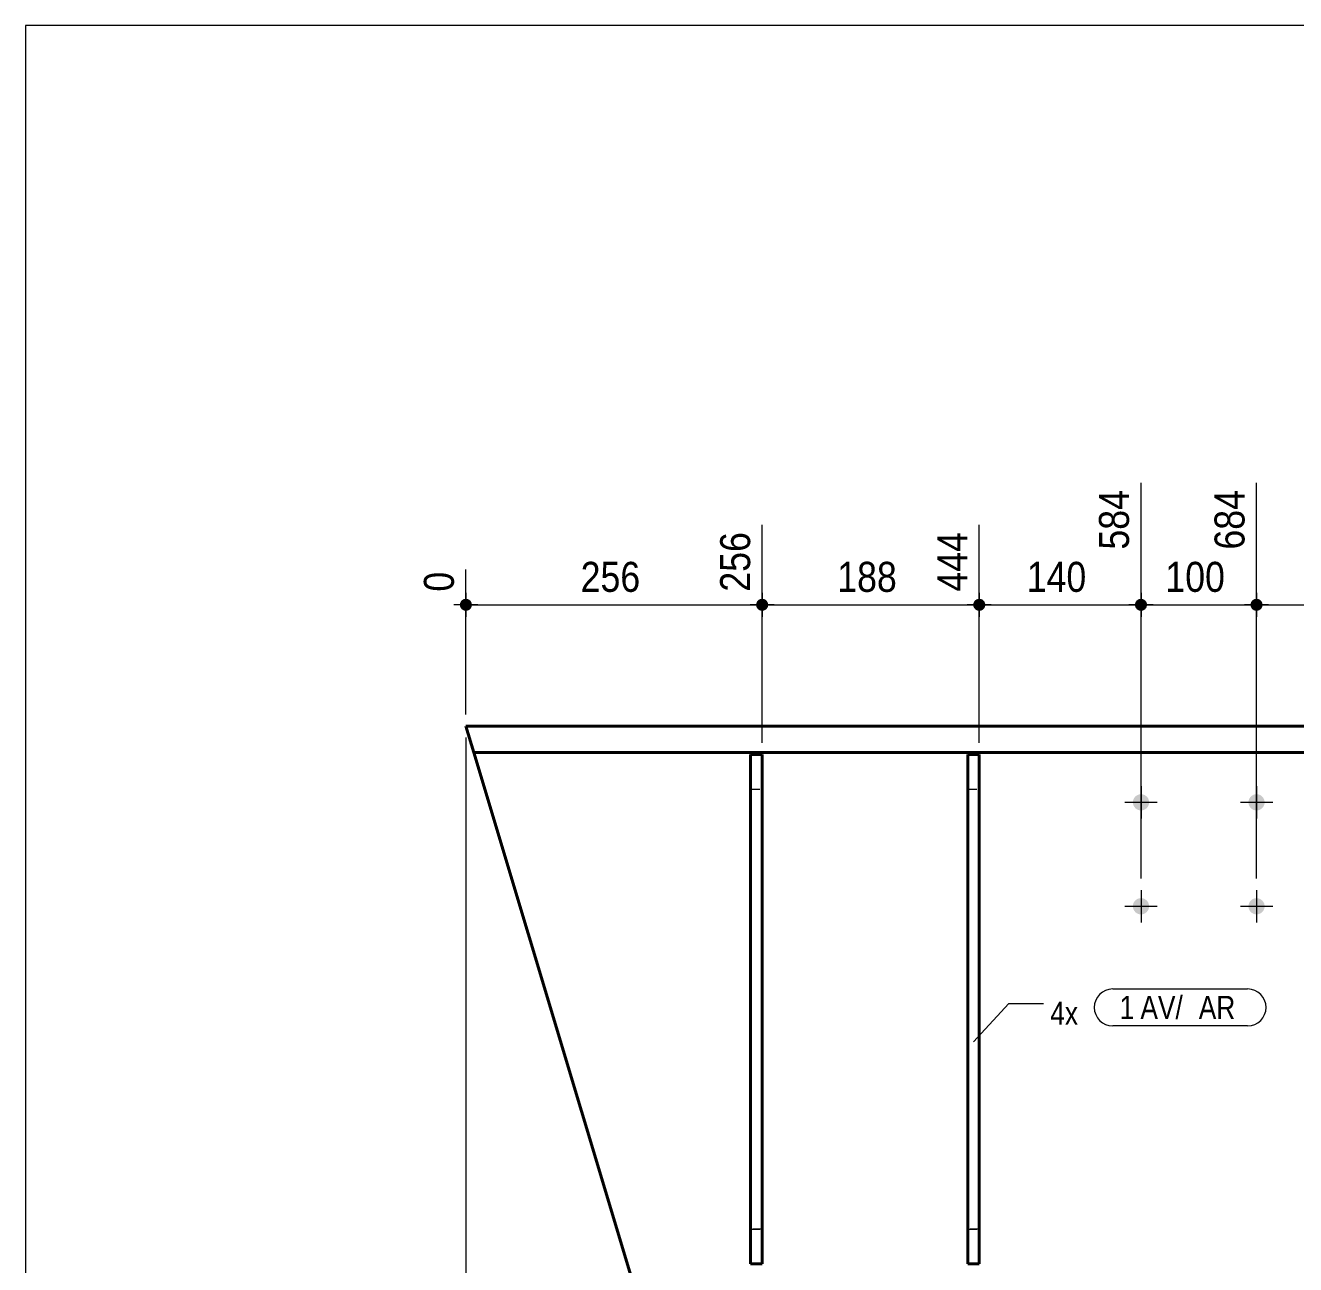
# Model space of a CAD drawing. Header units: millimetres. Extents: x 2 to 584, y 5 to 405.
# Drawn here: x 5 to 114.9, y 297.7 to 405 of the extents above; entities that cross this region are included whole.
import ezdxf

# ---------------------------------------------------------------- set-up
doc = ezdxf.new("R2010")
doc.units = ezdxf.units.MM
doc.linetypes.add('CACHE2', pattern=[1.190625, 0.79375, -0.396875])
for name, color, linetype, lineweight in [('Boulon', 7, 'Continuous', 0), ('Cache', 7, 'Continuous', 0), ('Cotation', 7, 'Continuous', 0), ('Feuille dessin', 5, 'Continuous', 0), ('Piece', 2, 'Continuous', 0), ('Repère pièce', 3, 'Continuous', 0)]:
    doc.layers.add(name, color=color, linetype=linetype, lineweight=lineweight)
doc.styles.add('ARIAL', font='ARIAL.TTF')
doc.styles.add('COMIC_SANS_MS', font='COMIC.TTF')

# ---------------------------------------------------------------- blocks, each defined once
blk = doc.blocks.new('*A16')
at = {"layer": 'Boulon'}
for points in [[(102.26, 337.7), (102.25, 337.67), (102.25, 337.64), (102.24, 337.6), (102.24, 337.57), (102.23, 337.54), (102.22, 337.5), (102.2, 337.47), (102.19, 337.44), (102.18, 337.41), (102.16, 337.38), (102.14, 337.35), (102.12, 337.32), (102.1, 337.3), (102.08, 337.27), (102.05, 337.24), (102.03, 337.22), (102, 337.2), (101.97, 337.18), (101.95, 337.16), (101.92, 337.14), (101.89, 337.12), (101.86, 337.11), (101.83, 337.09), (101.79, 337.08), (101.76, 337.07), (101.73, 337.06), (101.69, 337.05), (101.66, 337.05), (101.63, 337.04), (101.59, 337.04), (101.56, 337.04), (101.52, 337.04), (101.49, 337.04), (101.46, 337.05), (101.42, 337.05), (101.39, 337.06), (101.35, 337.07), (101.32, 337.08), (101.29, 337.09), (101.26, 337.11), (101.23, 337.12), (101.2, 337.14), (101.17, 337.16), (101.14, 337.18), (101.11, 337.2), (101.09, 337.22), (101.06, 337.24), (101.04, 337.27), (101.02, 337.3), (101, 337.32), (100.98, 337.35), (100.96, 337.38), (100.94, 337.41), (100.92, 337.44), (100.91, 337.47), (100.9, 337.5), (100.89, 337.54), (100.88, 337.57), (100.87, 337.6), (100.87, 337.64), (100.86, 337.67), (100.86, 337.7), (100.86, 337.74), (100.86, 337.77), (100.86, 337.81), (100.87, 337.84), (100.87, 337.88), (100.88, 337.91), (100.89, 337.94), (100.9, 337.98), (100.91, 338.01), (100.92, 338.04), (100.94, 338.07), (100.96, 338.1), (100.98, 338.13), (101, 338.16), (101.02, 338.18), (101.04, 338.21), (101.06, 338.23), (101.09, 338.26), (101.11, 338.28), (101.14, 338.3), (101.17, 338.32), (101.2, 338.34), (101.23, 338.36), (101.26, 338.37), (101.29, 338.39), (101.32, 338.4), (101.35, 338.41), (101.39, 338.42), (101.42, 338.43), (101.46, 338.43), (101.49, 338.44), (101.52, 338.44), (101.56, 338.44), (101.59, 338.44), (101.63, 338.44), (101.66, 338.43), (101.69, 338.43), (101.73, 338.42), (101.76, 338.41), (101.79, 338.4), (101.83, 338.39), (101.86, 338.37), (101.89, 338.36), (101.92, 338.34), (101.95, 338.32), (101.97, 338.3), (102, 338.28), (102.03, 338.26), (102.05, 338.23), (102.08, 338.21), (102.1, 338.18), (102.12, 338.16), (102.14, 338.13), (102.16, 338.1), (102.18, 338.07), (102.19, 338.04), (102.2, 338.01), (102.22, 337.98), (102.23, 337.94), (102.24, 337.91), (102.24, 337.88), (102.25, 337.84), (102.25, 337.81), (102.26, 337.77), (102.26, 337.74)], [(102.26, 328.7), (102.25, 328.67), (102.25, 328.64), (102.24, 328.6), (102.24, 328.57), (102.23, 328.54), (102.22, 328.5), (102.2, 328.47), (102.19, 328.44), (102.18, 328.41), (102.16, 328.38), (102.14, 328.35), (102.12, 328.32), (102.1, 328.3), (102.08, 328.27), (102.05, 328.24), (102.03, 328.22), (102, 328.2), (101.97, 328.18), (101.95, 328.16), (101.92, 328.14), (101.89, 328.12), (101.86, 328.11), (101.83, 328.09), (101.79, 328.08), (101.76, 328.07), (101.73, 328.06), (101.69, 328.05), (101.66, 328.05), (101.63, 328.04), (101.59, 328.04), (101.56, 328.04), (101.52, 328.04), (101.49, 328.04), (101.46, 328.05), (101.42, 328.05), (101.39, 328.06), (101.35, 328.07), (101.32, 328.08), (101.29, 328.09), (101.26, 328.11), (101.23, 328.12), (101.2, 328.14), (101.17, 328.16), (101.14, 328.18), (101.11, 328.2), (101.09, 328.22), (101.06, 328.24), (101.04, 328.27), (101.02, 328.3), (101, 328.32), (100.98, 328.35), (100.96, 328.38), (100.94, 328.41), (100.92, 328.44), (100.91, 328.47), (100.9, 328.5), (100.89, 328.54), (100.88, 328.57), (100.87, 328.6), (100.87, 328.64), (100.86, 328.67), (100.86, 328.7), (100.86, 328.74), (100.86, 328.77), (100.86, 328.81), (100.87, 328.84), (100.87, 328.88), (100.88, 328.91), (100.89, 328.94), (100.9, 328.98), (100.91, 329.01), (100.92, 329.04), (100.94, 329.07), (100.96, 329.1), (100.98, 329.13), (101, 329.16), (101.02, 329.18), (101.04, 329.21), (101.06, 329.23), (101.09, 329.26), (101.11, 329.28), (101.14, 329.3), (101.17, 329.32), (101.2, 329.34), (101.23, 329.36), (101.26, 329.37), (101.29, 329.39), (101.32, 329.4), (101.35, 329.41), (101.39, 329.42), (101.42, 329.43), (101.46, 329.43), (101.49, 329.44), (101.52, 329.44), (101.56, 329.44), (101.59, 329.44), (101.63, 329.44), (101.66, 329.43), (101.69, 329.43), (101.73, 329.42), (101.76, 329.41), (101.79, 329.4), (101.83, 329.39), (101.86, 329.37), (101.89, 329.36), (101.92, 329.34), (101.95, 329.32), (101.97, 329.3), (102, 329.28), (102.03, 329.26), (102.05, 329.23), (102.08, 329.21), (102.1, 329.18), (102.12, 329.16), (102.14, 329.13), (102.16, 329.1), (102.18, 329.07), (102.19, 329.04), (102.2, 329.01), (102.22, 328.98), (102.23, 328.94), (102.24, 328.91), (102.24, 328.88), (102.25, 328.84), (102.25, 328.81), (102.26, 328.77), (102.26, 328.74)]]:
    blk.add_hatch(color=256, dxfattribs=at).paths.add_polyline_path(points, flags=17)
at = {"layer": 'Boulon', "linetype": 'Continuous', "lineweight": 0}
for p, q in [((101.56, 339.14), (101.56, 336.34)), ((100.16, 337.74), (102.96, 337.74)), ((101.56, 330.14), (101.56, 327.34)), ((100.16, 328.74), (102.96, 328.74))]:
    blk.add_line(p, q, dxfattribs=at)
blk = doc.blocks.new('*A17')
at = {"layer": 'Boulon'}
for points in [[(112.26, 337.7), (112.25, 337.67), (112.25, 337.64), (112.24, 337.6), (112.24, 337.57), (112.23, 337.54), (112.22, 337.5), (112.2, 337.47), (112.19, 337.44), (112.18, 337.41), (112.16, 337.38), (112.14, 337.35), (112.12, 337.32), (112.1, 337.3), (112.08, 337.27), (112.05, 337.24), (112.03, 337.22), (112, 337.2), (111.97, 337.18), (111.95, 337.16), (111.92, 337.14), (111.89, 337.12), (111.86, 337.11), (111.83, 337.09), (111.79, 337.08), (111.76, 337.07), (111.73, 337.06), (111.69, 337.05), (111.66, 337.05), (111.63, 337.04), (111.59, 337.04), (111.56, 337.04), (111.52, 337.04), (111.49, 337.04), (111.46, 337.05), (111.42, 337.05), (111.39, 337.06), (111.35, 337.07), (111.32, 337.08), (111.29, 337.09), (111.26, 337.11), (111.23, 337.12), (111.2, 337.14), (111.17, 337.16), (111.14, 337.18), (111.11, 337.2), (111.09, 337.22), (111.06, 337.24), (111.04, 337.27), (111.02, 337.3), (111, 337.32), (110.98, 337.35), (110.96, 337.38), (110.94, 337.41), (110.93, 337.44), (110.91, 337.47), (110.9, 337.5), (110.89, 337.54), (110.88, 337.57), (110.87, 337.6), (110.87, 337.64), (110.86, 337.67), (110.86, 337.7), (110.86, 337.74), (110.86, 337.77), (110.86, 337.81), (110.87, 337.84), (110.87, 337.88), (110.88, 337.91), (110.89, 337.94), (110.9, 337.98), (110.91, 338.01), (110.93, 338.04), (110.94, 338.07), (110.96, 338.1), (110.98, 338.13), (111, 338.16), (111.02, 338.18), (111.04, 338.21), (111.06, 338.23), (111.09, 338.26), (111.11, 338.28), (111.14, 338.3), (111.17, 338.32), (111.2, 338.34), (111.23, 338.36), (111.26, 338.37), (111.29, 338.39), (111.32, 338.4), (111.35, 338.41), (111.39, 338.42), (111.42, 338.43), (111.46, 338.43), (111.49, 338.44), (111.52, 338.44), (111.56, 338.44), (111.59, 338.44), (111.63, 338.44), (111.66, 338.43), (111.69, 338.43), (111.73, 338.42), (111.76, 338.41), (111.79, 338.4), (111.83, 338.39), (111.86, 338.37), (111.89, 338.36), (111.92, 338.34), (111.95, 338.32), (111.97, 338.3), (112, 338.28), (112.03, 338.26), (112.05, 338.23), (112.08, 338.21), (112.1, 338.18), (112.12, 338.16), (112.14, 338.13), (112.16, 338.1), (112.18, 338.07), (112.19, 338.04), (112.2, 338.01), (112.22, 337.98), (112.23, 337.94), (112.24, 337.91), (112.24, 337.88), (112.25, 337.84), (112.25, 337.81), (112.26, 337.77), (112.26, 337.74)], [(112.26, 328.7), (112.25, 328.67), (112.25, 328.64), (112.24, 328.6), (112.24, 328.57), (112.23, 328.54), (112.22, 328.5), (112.2, 328.47), (112.19, 328.44), (112.18, 328.41), (112.16, 328.38), (112.14, 328.35), (112.12, 328.32), (112.1, 328.3), (112.08, 328.27), (112.05, 328.24), (112.03, 328.22), (112, 328.2), (111.97, 328.18), (111.95, 328.16), (111.92, 328.14), (111.89, 328.12), (111.86, 328.11), (111.83, 328.09), (111.79, 328.08), (111.76, 328.07), (111.73, 328.06), (111.69, 328.05), (111.66, 328.05), (111.63, 328.04), (111.59, 328.04), (111.56, 328.04), (111.52, 328.04), (111.49, 328.04), (111.46, 328.05), (111.42, 328.05), (111.39, 328.06), (111.35, 328.07), (111.32, 328.08), (111.29, 328.09), (111.26, 328.11), (111.23, 328.12), (111.2, 328.14), (111.17, 328.16), (111.14, 328.18), (111.11, 328.2), (111.09, 328.22), (111.06, 328.24), (111.04, 328.27), (111.02, 328.3), (111, 328.32), (110.98, 328.35), (110.96, 328.38), (110.94, 328.41), (110.93, 328.44), (110.91, 328.47), (110.9, 328.5), (110.89, 328.54), (110.88, 328.57), (110.87, 328.6), (110.87, 328.64), (110.86, 328.67), (110.86, 328.7), (110.86, 328.74), (110.86, 328.77), (110.86, 328.81), (110.87, 328.84), (110.87, 328.88), (110.88, 328.91), (110.89, 328.94), (110.9, 328.98), (110.91, 329.01), (110.93, 329.04), (110.94, 329.07), (110.96, 329.1), (110.98, 329.13), (111, 329.16), (111.02, 329.18), (111.04, 329.21), (111.06, 329.23), (111.09, 329.26), (111.11, 329.28), (111.14, 329.3), (111.17, 329.32), (111.2, 329.34), (111.23, 329.36), (111.26, 329.37), (111.29, 329.39), (111.32, 329.4), (111.35, 329.41), (111.39, 329.42), (111.42, 329.43), (111.46, 329.43), (111.49, 329.44), (111.52, 329.44), (111.56, 329.44), (111.59, 329.44), (111.63, 329.44), (111.66, 329.43), (111.69, 329.43), (111.73, 329.42), (111.76, 329.41), (111.79, 329.4), (111.83, 329.39), (111.86, 329.37), (111.89, 329.36), (111.92, 329.34), (111.95, 329.32), (111.97, 329.3), (112, 329.28), (112.03, 329.26), (112.05, 329.23), (112.08, 329.21), (112.1, 329.18), (112.12, 329.16), (112.14, 329.13), (112.16, 329.1), (112.18, 329.07), (112.19, 329.04), (112.2, 329.01), (112.22, 328.98), (112.23, 328.94), (112.24, 328.91), (112.24, 328.88), (112.25, 328.84), (112.25, 328.81), (112.26, 328.77), (112.26, 328.74)]]:
    blk.add_hatch(color=256, dxfattribs=at).paths.add_polyline_path(points, flags=17)
at = {"layer": 'Boulon', "linetype": 'Continuous', "lineweight": 0}
for p, q in [((111.56, 339.14), (111.56, 336.34)), ((110.16, 337.74), (112.96, 337.74)), ((111.56, 330.14), (111.56, 327.34)), ((110.16, 328.74), (112.96, 328.74))]:
    blk.add_line(p, q, dxfattribs=at)
blk = doc.blocks.new('*A21')
at = {"layer": 'Piece', "color": 2, "linetype": 'Continuous', "lineweight": 40}
for p, q in [((43.128043, 344.33913), (43.818043, 342.03913)), ((267.970239, 344.33913), (43.128043, 344.33913)), ((57.828043, 295.33913), (43.818043, 342.03913)), ((43.818043, 342.03913), (267.970239, 342.03913))]:
    blk.add_line(p, q, dxfattribs=at)
blk = doc.blocks.new('*A27')
at = {"layer": 'Cache', "color": 7, "linetype": 'CACHE2', "lineweight": 20}
for p, q in [((86.56081, 341.87913), (86.56081, 297.799131)), ((86.56081, 341.87913), (87.56081, 341.87913)), ((87.56081, 341.87913), (87.56081, 297.799131)), ((86.56081, 338.87913), (87.56081, 338.87913)), ((87.56081, 300.799131), (86.56081, 300.799131)), ((87.56081, 297.799131), (86.56081, 297.799131))]:
    blk.add_line(p, q, dxfattribs=at)
blk = doc.blocks.new('*A28')
at = {"layer": 'Cache', "color": 7, "linetype": 'CACHE2', "lineweight": 20}
for p, q in [((86.56081, 338.87913), (87.56081, 338.87913)), ((86.56081, 300.799131), (87.56081, 300.799131))]:
    blk.add_line(p, q, dxfattribs=at)
at = {"layer": 'Piece', "color": 2, "linetype": 'Continuous', "lineweight": 40}
for p, q in [((86.56081, 341.87913), (86.56081, 297.799131)), ((87.56081, 341.87913), (86.56081, 341.87913)), ((87.56081, 297.799131), (87.56081, 341.87913)), ((86.56081, 297.799131), (87.56081, 297.799131))]:
    blk.add_line(p, q, dxfattribs=at)
blk = doc.blocks.new('*A29')
at = {"layer": 'Cache', "color": 7, "linetype": 'CACHE2', "lineweight": 20}
for p, q in [((67.768258, 341.87913), (67.768258, 297.799131)), ((67.768258, 341.87913), (68.768258, 341.87913)), ((68.768258, 341.87913), (68.768258, 297.799131)), ((67.768258, 338.87913), (68.768258, 338.87913)), ((68.768258, 300.799131), (67.768258, 300.799131)), ((68.768258, 297.799131), (67.768258, 297.799131))]:
    blk.add_line(p, q, dxfattribs=at)
blk = doc.blocks.new('*A30')
at = {"layer": 'Cache', "color": 7, "linetype": 'CACHE2', "lineweight": 20}
for p, q in [((67.768258, 338.87913), (68.768258, 338.87913)), ((67.768258, 300.799131), (68.768258, 300.799131))]:
    blk.add_line(p, q, dxfattribs=at)
at = {"layer": 'Piece', "color": 2, "linetype": 'Continuous', "lineweight": 40}
for p, q in [((67.768258, 341.87913), (67.768258, 297.799131)), ((68.768258, 341.87913), (67.768258, 341.87913)), ((68.768258, 297.799131), (68.768258, 341.87913)), ((67.768258, 297.799131), (68.768258, 297.799131))]:
    blk.add_line(p, q, dxfattribs=at)
blk = doc.blocks.new('*A67')
at = {"layer": 'Feuille dessin', "linetype": 'Continuous', "lineweight": 0}
for p, q in [((579, 405), (5, 405)), ((5, 405), (5, 5))]:
    blk.add_line(p, q, dxfattribs=at)
blk = doc.blocks.new('*A73')
at = {"layer": 'Cotation'}
for points in [[(43.1, 260.73), (43.08, 260.73), (43.05, 260.74), (43.03, 260.74), (43, 260.75), (42.98, 260.75), (42.95, 260.76), (42.93, 260.77), (42.91, 260.78), (42.88, 260.79), (42.86, 260.81), (42.84, 260.82), (42.82, 260.83), (42.8, 260.85), (42.78, 260.87), (42.76, 260.88), (42.74, 260.9), (42.73, 260.92), (42.71, 260.94), (42.7, 260.96), (42.68, 260.98), (42.67, 261.01), (42.66, 261.03), (42.65, 261.05), (42.64, 261.08), (42.63, 261.1), (42.62, 261.12), (42.62, 261.15), (42.61, 261.17), (42.61, 261.2), (42.61, 261.23), (42.61, 261.25), (42.61, 261.28), (42.61, 261.3), (42.61, 261.33), (42.62, 261.35), (42.62, 261.38), (42.63, 261.4), (42.64, 261.43), (42.65, 261.45), (42.66, 261.47), (42.67, 261.5), (42.68, 261.52), (42.7, 261.54), (42.71, 261.56), (42.73, 261.58), (42.74, 261.6), (42.76, 261.62), (42.78, 261.64), (42.8, 261.65), (42.82, 261.67), (42.84, 261.68), (42.86, 261.7), (42.88, 261.71), (42.91, 261.72), (42.93, 261.73), (42.95, 261.74), (42.98, 261.75), (43, 261.76), (43.03, 261.76), (43.05, 261.77), (43.08, 261.77), (43.1, 261.77), (43.13, 261.77), (43.15, 261.77), (43.18, 261.77), (43.2, 261.77), (43.23, 261.76), (43.25, 261.76), (43.28, 261.75), (43.3, 261.74), (43.33, 261.73), (43.35, 261.72), (43.37, 261.71), (43.4, 261.7), (43.42, 261.68), (43.44, 261.67), (43.46, 261.65), (43.48, 261.64), (43.5, 261.62), (43.51, 261.6), (43.53, 261.58), (43.55, 261.56), (43.56, 261.54), (43.57, 261.52), (43.59, 261.5), (43.6, 261.47), (43.61, 261.45), (43.62, 261.43), (43.63, 261.4), (43.63, 261.38), (43.64, 261.35), (43.64, 261.33), (43.65, 261.3), (43.65, 261.28), (43.65, 261.25), (43.65, 261.23), (43.65, 261.2), (43.64, 261.17), (43.64, 261.15), (43.63, 261.12), (43.63, 261.1), (43.62, 261.08), (43.61, 261.05), (43.6, 261.03), (43.59, 261.01), (43.57, 260.98), (43.56, 260.96), (43.55, 260.94), (43.53, 260.92), (43.51, 260.9), (43.5, 260.88), (43.48, 260.87), (43.46, 260.85), (43.44, 260.83), (43.42, 260.82), (43.4, 260.81), (43.37, 260.79), (43.35, 260.78), (43.33, 260.77), (43.3, 260.76), (43.28, 260.75), (43.25, 260.75), (43.23, 260.74), (43.2, 260.74), (43.18, 260.73), (43.15, 260.73), (43.13, 260.73)], [(68.24, 260.73), (68.22, 260.73), (68.19, 260.74), (68.17, 260.74), (68.14, 260.75), (68.12, 260.75), (68.09, 260.76), (68.07, 260.77), (68.05, 260.78), (68.02, 260.79), (68, 260.81), (67.98, 260.82), (67.96, 260.83), (67.94, 260.85), (67.92, 260.87), (67.9, 260.88), (67.88, 260.9), (67.87, 260.92), (67.85, 260.94), (67.84, 260.96), (67.82, 260.98), (67.81, 261.01), (67.8, 261.03), (67.79, 261.05), (67.78, 261.08), (67.77, 261.1), (67.76, 261.12), (67.76, 261.15), (67.75, 261.17), (67.75, 261.2), (67.75, 261.23), (67.75, 261.25), (67.75, 261.28), (67.75, 261.3), (67.75, 261.33), (67.76, 261.35), (67.76, 261.38), (67.77, 261.4), (67.78, 261.43), (67.79, 261.45), (67.8, 261.47), (67.81, 261.5), (67.82, 261.52), (67.84, 261.54), (67.85, 261.56), (67.87, 261.58), (67.88, 261.6), (67.9, 261.62), (67.92, 261.64), (67.94, 261.65), (67.96, 261.67), (67.98, 261.68), (68, 261.7), (68.02, 261.71), (68.05, 261.72), (68.07, 261.73), (68.09, 261.74), (68.12, 261.75), (68.14, 261.76), (68.17, 261.76), (68.19, 261.77), (68.22, 261.77), (68.24, 261.77), (68.27, 261.77), (68.29, 261.77), (68.32, 261.77), (68.34, 261.77), (68.37, 261.76), (68.39, 261.76), (68.42, 261.75), (68.44, 261.74), (68.47, 261.73), (68.49, 261.72), (68.51, 261.71), (68.54, 261.7), (68.56, 261.68), (68.58, 261.67), (68.6, 261.65), (68.62, 261.64), (68.64, 261.62), (68.65, 261.6), (68.67, 261.58), (68.69, 261.56), (68.7, 261.54), (68.71, 261.52), (68.73, 261.5), (68.74, 261.47), (68.75, 261.45), (68.76, 261.43), (68.77, 261.4), (68.77, 261.38), (68.78, 261.35), (68.78, 261.33), (68.79, 261.3), (68.79, 261.28), (68.79, 261.25), (68.79, 261.23), (68.79, 261.2), (68.78, 261.17), (68.78, 261.15), (68.77, 261.12), (68.77, 261.1), (68.76, 261.08), (68.75, 261.05), (68.74, 261.03), (68.73, 261.01), (68.71, 260.98), (68.7, 260.96), (68.69, 260.94), (68.67, 260.92), (68.65, 260.9), (68.64, 260.88), (68.62, 260.87), (68.6, 260.85), (68.58, 260.83), (68.56, 260.82), (68.54, 260.81), (68.51, 260.79), (68.49, 260.78), (68.47, 260.77), (68.44, 260.76), (68.42, 260.75), (68.39, 260.75), (68.37, 260.74), (68.34, 260.74), (68.32, 260.73), (68.29, 260.73), (68.27, 260.73)]]:
    blk.add_hatch(color=256, dxfattribs=at).paths.add_polyline_path(points, flags=17)
at = {"layer": 'Cotation', "linetype": 'Continuous', "lineweight": 0}
for p, q in [((43.13, 343.34), (43.13, 258.18)), ((68.27, 294.34), (68.27, 254.33)), ((43.13, 262.29), (43.13, 260.21)), ((68.27, 262.29), (68.27, 260.21)), ((44.17, 261.25), (42.09, 261.25)), ((43.13, 261.25), (42.09, 261.25)), ((43.13, 261.25), (68.27, 261.25)), ((69.31, 261.25), (67.23, 261.25)), ((68.27, 261.25), (69.31, 261.25))]:
    blk.add_line(p, q, dxfattribs=at)
at = {"layer": 'Cotation'}
for p in [(43.13, 261.25), (68.27, 261.25)]:
    blk.add_point(p, dxfattribs=at)
at = {"layer": 'Cotation', "style": 'ARIAL', "width": 0.85}
blk.add_text('251', height=2.6, dxfattribs=at).set_placement((52.81, 262.37))
for s, p in [('0', (42.09, 258.18)), ('251', (67.23, 254.33))]:
    blk.add_text(s, height=2.6, rotation=90.0002, dxfattribs=at).set_placement(p)
blk = doc.blocks.new('*A74')
at = {"layer": 'Cotation'}
for points in [[(43.1, 354.32), (43.08, 354.32), (43.05, 354.32), (43.03, 354.33), (43, 354.33), (42.98, 354.34), (42.95, 354.35), (42.93, 354.36), (42.91, 354.37), (42.88, 354.38), (42.86, 354.39), (42.84, 354.41), (42.82, 354.42), (42.8, 354.44), (42.78, 354.45), (42.76, 354.47), (42.74, 354.49), (42.73, 354.51), (42.71, 354.53), (42.7, 354.55), (42.68, 354.57), (42.67, 354.59), (42.66, 354.62), (42.65, 354.64), (42.64, 354.66), (42.63, 354.69), (42.62, 354.71), (42.62, 354.74), (42.61, 354.76), (42.61, 354.79), (42.61, 354.81), (42.61, 354.84), (42.61, 354.86), (42.61, 354.89), (42.61, 354.92), (42.62, 354.94), (42.62, 354.97), (42.63, 354.99), (42.64, 355.01), (42.65, 355.04), (42.66, 355.06), (42.67, 355.08), (42.68, 355.11), (42.7, 355.13), (42.71, 355.15), (42.73, 355.17), (42.74, 355.19), (42.76, 355.21), (42.78, 355.22), (42.8, 355.24), (42.82, 355.26), (42.84, 355.27), (42.86, 355.29), (42.88, 355.3), (42.91, 355.31), (42.93, 355.32), (42.95, 355.33), (42.98, 355.34), (43, 355.34), (43.03, 355.35), (43.05, 355.35), (43.08, 355.36), (43.1, 355.36), (43.13, 355.36), (43.15, 355.36), (43.18, 355.36), (43.2, 355.35), (43.23, 355.35), (43.25, 355.34), (43.28, 355.34), (43.3, 355.33), (43.33, 355.32), (43.35, 355.31), (43.37, 355.3), (43.4, 355.29), (43.42, 355.27), (43.44, 355.26), (43.46, 355.24), (43.48, 355.22), (43.5, 355.21), (43.51, 355.19), (43.53, 355.17), (43.55, 355.15), (43.56, 355.13), (43.57, 355.11), (43.59, 355.08), (43.6, 355.06), (43.61, 355.04), (43.62, 355.01), (43.63, 354.99), (43.63, 354.97), (43.64, 354.94), (43.64, 354.92), (43.65, 354.89), (43.65, 354.86), (43.65, 354.84), (43.65, 354.81), (43.65, 354.79), (43.64, 354.76), (43.64, 354.74), (43.63, 354.71), (43.63, 354.69), (43.62, 354.66), (43.61, 354.64), (43.6, 354.62), (43.59, 354.59), (43.57, 354.57), (43.56, 354.55), (43.55, 354.53), (43.53, 354.51), (43.51, 354.49), (43.5, 354.47), (43.48, 354.45), (43.46, 354.44), (43.44, 354.42), (43.42, 354.41), (43.4, 354.39), (43.37, 354.38), (43.35, 354.37), (43.33, 354.36), (43.3, 354.35), (43.28, 354.34), (43.25, 354.33), (43.23, 354.33), (43.2, 354.32), (43.18, 354.32), (43.15, 354.32), (43.13, 354.32)], [(68.74, 354.32), (68.72, 354.32), (68.69, 354.32), (68.67, 354.33), (68.64, 354.33), (68.62, 354.34), (68.59, 354.35), (68.57, 354.36), (68.55, 354.37), (68.52, 354.38), (68.5, 354.39), (68.48, 354.41), (68.46, 354.42), (68.44, 354.44), (68.42, 354.45), (68.4, 354.47), (68.38, 354.49), (68.37, 354.51), (68.35, 354.53), (68.34, 354.55), (68.32, 354.57), (68.31, 354.59), (68.3, 354.62), (68.29, 354.64), (68.28, 354.66), (68.27, 354.69), (68.26, 354.71), (68.26, 354.74), (68.25, 354.76), (68.25, 354.79), (68.25, 354.81), (68.25, 354.84), (68.25, 354.86), (68.25, 354.89), (68.25, 354.92), (68.26, 354.94), (68.26, 354.97), (68.27, 354.99), (68.28, 355.01), (68.29, 355.04), (68.3, 355.06), (68.31, 355.08), (68.32, 355.11), (68.34, 355.13), (68.35, 355.15), (68.37, 355.17), (68.38, 355.19), (68.4, 355.21), (68.42, 355.22), (68.44, 355.24), (68.46, 355.26), (68.48, 355.27), (68.5, 355.29), (68.52, 355.3), (68.55, 355.31), (68.57, 355.32), (68.59, 355.33), (68.62, 355.34), (68.64, 355.34), (68.67, 355.35), (68.69, 355.35), (68.72, 355.36), (68.74, 355.36), (68.77, 355.36), (68.79, 355.36), (68.82, 355.36), (68.84, 355.35), (68.87, 355.35), (68.89, 355.34), (68.92, 355.34), (68.94, 355.33), (68.97, 355.32), (68.99, 355.31), (69.01, 355.3), (69.04, 355.29), (69.06, 355.27), (69.08, 355.26), (69.1, 355.24), (69.12, 355.22), (69.14, 355.21), (69.15, 355.19), (69.17, 355.17), (69.19, 355.15), (69.2, 355.13), (69.21, 355.11), (69.23, 355.08), (69.24, 355.06), (69.25, 355.04), (69.26, 355.01), (69.27, 354.99), (69.27, 354.97), (69.28, 354.94), (69.28, 354.92), (69.29, 354.89), (69.29, 354.86), (69.29, 354.84), (69.29, 354.81), (69.29, 354.79), (69.28, 354.76), (69.28, 354.74), (69.27, 354.71), (69.27, 354.69), (69.26, 354.66), (69.25, 354.64), (69.24, 354.62), (69.23, 354.59), (69.21, 354.57), (69.2, 354.55), (69.19, 354.53), (69.17, 354.51), (69.15, 354.49), (69.14, 354.47), (69.12, 354.45), (69.1, 354.44), (69.08, 354.42), (69.06, 354.41), (69.04, 354.39), (69.01, 354.38), (68.99, 354.37), (68.97, 354.36), (68.94, 354.35), (68.92, 354.34), (68.89, 354.33), (68.87, 354.33), (68.84, 354.32), (68.82, 354.32), (68.79, 354.32), (68.77, 354.32)]]:
    blk.add_hatch(color=256, dxfattribs=at).paths.add_polyline_path(points, flags=17)
at = {"layer": 'Cotation', "linetype": 'Continuous', "lineweight": 0}
for p, q in [((68.77, 342.88), (68.77, 361.76)), ((43.13, 345.34), (43.13, 357.91)), ((43.13, 355.88), (43.13, 353.8)), ((68.77, 355.88), (68.77, 353.8)), ((44.17, 354.84), (42.09, 354.84)), ((43.13, 354.84), (42.09, 354.84)), ((43.13, 354.84), (68.77, 354.84)), ((69.81, 354.84), (67.73, 354.84)), ((68.77, 354.84), (69.81, 354.84))]:
    blk.add_line(p, q, dxfattribs=at)
at = {"layer": 'Cotation'}
for p in [(43.13, 354.84), (68.77, 354.84)]:
    blk.add_point(p, dxfattribs=at)
at = {"layer": 'Cotation', "style": 'ARIAL', "width": 0.85}
for s, p in [('256', (67.73, 355.98)), ('0', (42.09, 355.98))]:
    blk.add_text(s, height=2.6, rotation=90.0002, dxfattribs=at).set_placement(p)
blk.add_text('256', height=2.6, dxfattribs=at).set_placement((53.06, 355.96))
blk = doc.blocks.new('*A87')
at = {"layer": 'Repère pièce', "linetype": 'Continuous', "lineweight": 0}
for p, q in [((99.109592, 321.579877), (110.786545, 321.579877)), ((87.053841, 316.995476), (90.107444, 320.329877)), ((90.107444, 320.329877), (93.107444, 320.329877)), ((110.786545, 318.379877), (99.109592, 318.379877))]:
    blk.add_line(p, q, dxfattribs=at)
for centre, start, end in [((99.109592, 319.979877), 90, 270), ((110.786545, 319.979877), 270, 90)]:
    blk.add_arc(centre, 1.6, start, end, dxfattribs=at)
at = {"layer": 'Repère pièce', "style": 'COMIC_SANS_MS', "width": 0.85}
for s, p in [('AV/', (101.509787, 318.979877)), ('4x', (93.707444, 318.479877)), ('1', (99.709592, 318.979877)), ('AR', (106.559592, 318.979877))]:
    blk.add_text(s, height=2, dxfattribs=at).set_placement(p)
blk = doc.blocks.new('*A107')
at = {"layer": 'Cotation'}
for points in [[(68.74, 354.32), (68.72, 354.32), (68.69, 354.32), (68.67, 354.33), (68.64, 354.33), (68.62, 354.34), (68.59, 354.35), (68.57, 354.36), (68.55, 354.37), (68.52, 354.38), (68.5, 354.39), (68.48, 354.41), (68.46, 354.42), (68.44, 354.44), (68.42, 354.45), (68.4, 354.47), (68.38, 354.49), (68.37, 354.51), (68.35, 354.53), (68.34, 354.55), (68.32, 354.57), (68.31, 354.59), (68.3, 354.62), (68.29, 354.64), (68.28, 354.66), (68.27, 354.69), (68.26, 354.71), (68.26, 354.74), (68.25, 354.76), (68.25, 354.79), (68.25, 354.81), (68.25, 354.84), (68.25, 354.86), (68.25, 354.89), (68.25, 354.92), (68.26, 354.94), (68.26, 354.97), (68.27, 354.99), (68.28, 355.01), (68.29, 355.04), (68.3, 355.06), (68.31, 355.08), (68.32, 355.11), (68.34, 355.13), (68.35, 355.15), (68.37, 355.17), (68.38, 355.19), (68.4, 355.21), (68.42, 355.22), (68.44, 355.24), (68.46, 355.26), (68.48, 355.27), (68.5, 355.29), (68.52, 355.3), (68.55, 355.31), (68.57, 355.32), (68.59, 355.33), (68.62, 355.34), (68.64, 355.34), (68.67, 355.35), (68.69, 355.35), (68.72, 355.36), (68.74, 355.36), (68.77, 355.36), (68.79, 355.36), (68.82, 355.36), (68.84, 355.35), (68.87, 355.35), (68.89, 355.34), (68.92, 355.34), (68.94, 355.33), (68.97, 355.32), (68.99, 355.31), (69.01, 355.3), (69.04, 355.29), (69.06, 355.27), (69.08, 355.26), (69.1, 355.24), (69.12, 355.22), (69.14, 355.21), (69.15, 355.19), (69.17, 355.17), (69.19, 355.15), (69.2, 355.13), (69.21, 355.11), (69.23, 355.08), (69.24, 355.06), (69.25, 355.04), (69.26, 355.01), (69.27, 354.99), (69.27, 354.97), (69.28, 354.94), (69.28, 354.92), (69.29, 354.89), (69.29, 354.86), (69.29, 354.84), (69.29, 354.81), (69.29, 354.79), (69.28, 354.76), (69.28, 354.74), (69.27, 354.71), (69.27, 354.69), (69.26, 354.66), (69.25, 354.64), (69.24, 354.62), (69.23, 354.59), (69.21, 354.57), (69.2, 354.55), (69.19, 354.53), (69.17, 354.51), (69.15, 354.49), (69.14, 354.47), (69.12, 354.45), (69.1, 354.44), (69.08, 354.42), (69.06, 354.41), (69.04, 354.39), (69.01, 354.38), (68.99, 354.37), (68.97, 354.36), (68.94, 354.35), (68.92, 354.34), (68.89, 354.33), (68.87, 354.33), (68.84, 354.32), (68.82, 354.32), (68.79, 354.32), (68.77, 354.32)], [(87.54, 354.32), (87.51, 354.32), (87.48, 354.32), (87.46, 354.33), (87.43, 354.33), (87.41, 354.34), (87.39, 354.35), (87.36, 354.36), (87.34, 354.37), (87.32, 354.38), (87.29, 354.39), (87.27, 354.41), (87.25, 354.42), (87.23, 354.44), (87.21, 354.45), (87.19, 354.47), (87.18, 354.49), (87.16, 354.51), (87.14, 354.53), (87.13, 354.55), (87.11, 354.57), (87.1, 354.59), (87.09, 354.62), (87.08, 354.64), (87.07, 354.66), (87.06, 354.69), (87.06, 354.71), (87.05, 354.74), (87.05, 354.76), (87.04, 354.79), (87.04, 354.81), (87.04, 354.84), (87.04, 354.86), (87.04, 354.89), (87.05, 354.92), (87.05, 354.94), (87.06, 354.97), (87.06, 354.99), (87.07, 355.01), (87.08, 355.04), (87.09, 355.06), (87.1, 355.08), (87.11, 355.11), (87.13, 355.13), (87.14, 355.15), (87.16, 355.17), (87.18, 355.19), (87.19, 355.21), (87.21, 355.22), (87.23, 355.24), (87.25, 355.26), (87.27, 355.27), (87.29, 355.29), (87.32, 355.3), (87.34, 355.31), (87.36, 355.32), (87.39, 355.33), (87.41, 355.34), (87.43, 355.34), (87.46, 355.35), (87.48, 355.35), (87.51, 355.36), (87.54, 355.36), (87.56, 355.36), (87.59, 355.36), (87.61, 355.36), (87.64, 355.35), (87.66, 355.35), (87.69, 355.34), (87.71, 355.34), (87.74, 355.33), (87.76, 355.32), (87.78, 355.31), (87.81, 355.3), (87.83, 355.29), (87.85, 355.27), (87.87, 355.26), (87.89, 355.24), (87.91, 355.22), (87.93, 355.21), (87.95, 355.19), (87.96, 355.17), (87.98, 355.15), (87.99, 355.13), (88.01, 355.11), (88.02, 355.08), (88.03, 355.06), (88.04, 355.04), (88.05, 355.01), (88.06, 354.99), (88.07, 354.97), (88.07, 354.94), (88.08, 354.92), (88.08, 354.89), (88.08, 354.86), (88.08, 354.84), (88.08, 354.81), (88.08, 354.79), (88.08, 354.76), (88.07, 354.74), (88.07, 354.71), (88.06, 354.69), (88.05, 354.66), (88.04, 354.64), (88.03, 354.62), (88.02, 354.59), (88.01, 354.57), (87.99, 354.55), (87.98, 354.53), (87.96, 354.51), (87.95, 354.49), (87.93, 354.47), (87.91, 354.45), (87.89, 354.44), (87.87, 354.42), (87.85, 354.41), (87.83, 354.39), (87.81, 354.38), (87.78, 354.37), (87.76, 354.36), (87.74, 354.35), (87.71, 354.34), (87.69, 354.33), (87.66, 354.33), (87.64, 354.32), (87.61, 354.32), (87.59, 354.32), (87.56, 354.32)]]:
    blk.add_hatch(color=256, dxfattribs=at).paths.add_polyline_path(points, flags=17)
at = {"layer": 'Cotation', "linetype": 'Continuous', "lineweight": 0}
for p, q in [((68.77, 342.88), (68.77, 361.76)), ((87.56, 342.88), (87.56, 361.76)), ((68.77, 355.88), (68.77, 353.8)), ((87.56, 355.88), (87.56, 353.8)), ((69.81, 354.84), (67.73, 354.84)), ((68.77, 354.84), (67.73, 354.84)), ((68.77, 354.84), (87.56, 354.84)), ((88.6, 354.84), (86.52, 354.84)), ((87.56, 354.84), (88.6, 354.84))]:
    blk.add_line(p, q, dxfattribs=at)
at = {"layer": 'Cotation'}
for p in [(68.77, 354.84), (87.56, 354.84)]:
    blk.add_point(p, dxfattribs=at)
at = {"layer": 'Cotation', "style": 'ARIAL', "width": 0.85}
blk.add_text('444', height=2.6, rotation=90.0002, dxfattribs=at).set_placement((86.52, 355.98))
blk.add_text('188', height=2.6, dxfattribs=at).set_placement((75.27, 355.96))
blk = doc.blocks.new('*A108')
at = {"layer": 'Cotation'}
for points in [[(87.54, 354.32), (87.51, 354.32), (87.48, 354.32), (87.46, 354.33), (87.43, 354.33), (87.41, 354.34), (87.39, 354.35), (87.36, 354.36), (87.34, 354.37), (87.32, 354.38), (87.29, 354.39), (87.27, 354.41), (87.25, 354.42), (87.23, 354.44), (87.21, 354.45), (87.19, 354.47), (87.18, 354.49), (87.16, 354.51), (87.14, 354.53), (87.13, 354.55), (87.11, 354.57), (87.1, 354.59), (87.09, 354.62), (87.08, 354.64), (87.07, 354.66), (87.06, 354.69), (87.06, 354.71), (87.05, 354.74), (87.05, 354.76), (87.04, 354.79), (87.04, 354.81), (87.04, 354.84), (87.04, 354.86), (87.04, 354.89), (87.05, 354.92), (87.05, 354.94), (87.06, 354.97), (87.06, 354.99), (87.07, 355.01), (87.08, 355.04), (87.09, 355.06), (87.1, 355.08), (87.11, 355.11), (87.13, 355.13), (87.14, 355.15), (87.16, 355.17), (87.18, 355.19), (87.19, 355.21), (87.21, 355.22), (87.23, 355.24), (87.25, 355.26), (87.27, 355.27), (87.29, 355.29), (87.32, 355.3), (87.34, 355.31), (87.36, 355.32), (87.39, 355.33), (87.41, 355.34), (87.43, 355.34), (87.46, 355.35), (87.48, 355.35), (87.51, 355.36), (87.54, 355.36), (87.56, 355.36), (87.59, 355.36), (87.61, 355.36), (87.64, 355.35), (87.66, 355.35), (87.69, 355.34), (87.71, 355.34), (87.74, 355.33), (87.76, 355.32), (87.78, 355.31), (87.81, 355.3), (87.83, 355.29), (87.85, 355.27), (87.87, 355.26), (87.89, 355.24), (87.91, 355.22), (87.93, 355.21), (87.95, 355.19), (87.96, 355.17), (87.98, 355.15), (87.99, 355.13), (88.01, 355.11), (88.02, 355.08), (88.03, 355.06), (88.04, 355.04), (88.05, 355.01), (88.06, 354.99), (88.07, 354.97), (88.07, 354.94), (88.08, 354.92), (88.08, 354.89), (88.08, 354.86), (88.08, 354.84), (88.08, 354.81), (88.08, 354.79), (88.08, 354.76), (88.07, 354.74), (88.07, 354.71), (88.06, 354.69), (88.05, 354.66), (88.04, 354.64), (88.03, 354.62), (88.02, 354.59), (88.01, 354.57), (87.99, 354.55), (87.98, 354.53), (87.96, 354.51), (87.95, 354.49), (87.93, 354.47), (87.91, 354.45), (87.89, 354.44), (87.87, 354.42), (87.85, 354.41), (87.83, 354.39), (87.81, 354.38), (87.78, 354.37), (87.76, 354.36), (87.74, 354.35), (87.71, 354.34), (87.69, 354.33), (87.66, 354.33), (87.64, 354.32), (87.61, 354.32), (87.59, 354.32), (87.56, 354.32)], [(101.53, 354.32), (101.51, 354.32), (101.48, 354.32), (101.46, 354.33), (101.43, 354.33), (101.41, 354.34), (101.38, 354.35), (101.36, 354.36), (101.34, 354.37), (101.31, 354.38), (101.29, 354.39), (101.27, 354.41), (101.25, 354.42), (101.23, 354.44), (101.21, 354.45), (101.19, 354.47), (101.17, 354.49), (101.16, 354.51), (101.14, 354.53), (101.13, 354.55), (101.11, 354.57), (101.1, 354.59), (101.09, 354.62), (101.08, 354.64), (101.07, 354.66), (101.06, 354.69), (101.05, 354.71), (101.05, 354.74), (101.04, 354.76), (101.04, 354.79), (101.04, 354.81), (101.04, 354.84), (101.04, 354.86), (101.04, 354.89), (101.04, 354.92), (101.05, 354.94), (101.05, 354.97), (101.06, 354.99), (101.07, 355.01), (101.08, 355.04), (101.09, 355.06), (101.1, 355.08), (101.11, 355.11), (101.13, 355.13), (101.14, 355.15), (101.16, 355.17), (101.17, 355.19), (101.19, 355.21), (101.21, 355.22), (101.23, 355.24), (101.25, 355.26), (101.27, 355.27), (101.29, 355.29), (101.31, 355.3), (101.34, 355.31), (101.36, 355.32), (101.38, 355.33), (101.41, 355.34), (101.43, 355.34), (101.46, 355.35), (101.48, 355.35), (101.51, 355.36), (101.53, 355.36), (101.56, 355.36), (101.58, 355.36), (101.61, 355.36), (101.63, 355.35), (101.66, 355.35), (101.68, 355.34), (101.71, 355.34), (101.73, 355.33), (101.76, 355.32), (101.78, 355.31), (101.8, 355.3), (101.83, 355.29), (101.85, 355.27), (101.87, 355.26), (101.89, 355.24), (101.91, 355.22), (101.93, 355.21), (101.94, 355.19), (101.96, 355.17), (101.98, 355.15), (101.99, 355.13), (102, 355.11), (102.02, 355.08), (102.03, 355.06), (102.04, 355.04), (102.05, 355.01), (102.06, 354.99), (102.06, 354.97), (102.07, 354.94), (102.07, 354.92), (102.08, 354.89), (102.08, 354.86), (102.08, 354.84), (102.08, 354.81), (102.08, 354.79), (102.07, 354.76), (102.07, 354.74), (102.06, 354.71), (102.06, 354.69), (102.05, 354.66), (102.04, 354.64), (102.03, 354.62), (102.02, 354.59), (102, 354.57), (101.99, 354.55), (101.98, 354.53), (101.96, 354.51), (101.94, 354.49), (101.93, 354.47), (101.91, 354.45), (101.89, 354.44), (101.87, 354.42), (101.85, 354.41), (101.83, 354.39), (101.8, 354.38), (101.78, 354.37), (101.76, 354.36), (101.73, 354.35), (101.71, 354.34), (101.68, 354.33), (101.66, 354.33), (101.63, 354.32), (101.61, 354.32), (101.58, 354.32), (101.56, 354.32)]]:
    blk.add_hatch(color=256, dxfattribs=at).paths.add_polyline_path(points, flags=17)
at = {"layer": 'Cotation', "linetype": 'Continuous', "lineweight": 0}
for p, q in [((101.56, 331.14), (101.56, 365.4)), ((87.56, 342.88), (87.56, 361.76)), ((87.56, 355.88), (87.56, 353.8)), ((101.56, 355.88), (101.56, 353.8)), ((88.6, 354.84), (86.52, 354.84)), ((87.56, 354.84), (86.52, 354.84)), ((87.56, 354.84), (101.56, 354.84)), ((102.6, 354.84), (100.52, 354.84)), ((101.56, 354.84), (102.6, 354.84))]:
    blk.add_line(p, q, dxfattribs=at)
at = {"layer": 'Cotation'}
for p in [(87.56, 354.84), (101.56, 354.84)]:
    blk.add_point(p, dxfattribs=at)
at = {"layer": 'Cotation', "style": 'ARIAL', "width": 0.85}
blk.add_text('584', height=2.6, rotation=90.0002, dxfattribs=at).set_placement((100.52, 359.62))
blk.add_text('140', height=2.6, dxfattribs=at).set_placement((91.67, 355.96))
blk = doc.blocks.new('*A109')
at = {"layer": 'Cotation'}
for points in [[(101.53, 354.32), (101.51, 354.32), (101.48, 354.32), (101.46, 354.33), (101.43, 354.33), (101.41, 354.34), (101.38, 354.35), (101.36, 354.36), (101.34, 354.37), (101.31, 354.38), (101.29, 354.39), (101.27, 354.41), (101.25, 354.42), (101.23, 354.44), (101.21, 354.45), (101.19, 354.47), (101.17, 354.49), (101.16, 354.51), (101.14, 354.53), (101.13, 354.55), (101.11, 354.57), (101.1, 354.59), (101.09, 354.62), (101.08, 354.64), (101.07, 354.66), (101.06, 354.69), (101.05, 354.71), (101.05, 354.74), (101.04, 354.76), (101.04, 354.79), (101.04, 354.81), (101.04, 354.84), (101.04, 354.86), (101.04, 354.89), (101.04, 354.92), (101.05, 354.94), (101.05, 354.97), (101.06, 354.99), (101.07, 355.01), (101.08, 355.04), (101.09, 355.06), (101.1, 355.08), (101.11, 355.11), (101.13, 355.13), (101.14, 355.15), (101.16, 355.17), (101.17, 355.19), (101.19, 355.21), (101.21, 355.22), (101.23, 355.24), (101.25, 355.26), (101.27, 355.27), (101.29, 355.29), (101.31, 355.3), (101.34, 355.31), (101.36, 355.32), (101.38, 355.33), (101.41, 355.34), (101.43, 355.34), (101.46, 355.35), (101.48, 355.35), (101.51, 355.36), (101.53, 355.36), (101.56, 355.36), (101.58, 355.36), (101.61, 355.36), (101.63, 355.35), (101.66, 355.35), (101.68, 355.34), (101.71, 355.34), (101.73, 355.33), (101.76, 355.32), (101.78, 355.31), (101.8, 355.3), (101.83, 355.29), (101.85, 355.27), (101.87, 355.26), (101.89, 355.24), (101.91, 355.22), (101.93, 355.21), (101.94, 355.19), (101.96, 355.17), (101.98, 355.15), (101.99, 355.13), (102, 355.11), (102.02, 355.08), (102.03, 355.06), (102.04, 355.04), (102.05, 355.01), (102.06, 354.99), (102.06, 354.97), (102.07, 354.94), (102.07, 354.92), (102.08, 354.89), (102.08, 354.86), (102.08, 354.84), (102.08, 354.81), (102.08, 354.79), (102.07, 354.76), (102.07, 354.74), (102.06, 354.71), (102.06, 354.69), (102.05, 354.66), (102.04, 354.64), (102.03, 354.62), (102.02, 354.59), (102, 354.57), (101.99, 354.55), (101.98, 354.53), (101.96, 354.51), (101.94, 354.49), (101.93, 354.47), (101.91, 354.45), (101.89, 354.44), (101.87, 354.42), (101.85, 354.41), (101.83, 354.39), (101.8, 354.38), (101.78, 354.37), (101.76, 354.36), (101.73, 354.35), (101.71, 354.34), (101.68, 354.33), (101.66, 354.33), (101.63, 354.32), (101.61, 354.32), (101.58, 354.32), (101.56, 354.32)], [(111.53, 354.32), (111.51, 354.32), (111.48, 354.32), (111.46, 354.33), (111.43, 354.33), (111.41, 354.34), (111.38, 354.35), (111.36, 354.36), (111.34, 354.37), (111.31, 354.38), (111.29, 354.39), (111.27, 354.41), (111.25, 354.42), (111.23, 354.44), (111.21, 354.45), (111.19, 354.47), (111.17, 354.49), (111.16, 354.51), (111.14, 354.53), (111.13, 354.55), (111.11, 354.57), (111.1, 354.59), (111.09, 354.62), (111.08, 354.64), (111.07, 354.66), (111.06, 354.69), (111.05, 354.71), (111.05, 354.74), (111.04, 354.76), (111.04, 354.79), (111.04, 354.81), (111.04, 354.84), (111.04, 354.86), (111.04, 354.89), (111.04, 354.92), (111.05, 354.94), (111.05, 354.97), (111.06, 354.99), (111.07, 355.01), (111.08, 355.04), (111.09, 355.06), (111.1, 355.08), (111.11, 355.11), (111.13, 355.13), (111.14, 355.15), (111.16, 355.17), (111.17, 355.19), (111.19, 355.21), (111.21, 355.22), (111.23, 355.24), (111.25, 355.26), (111.27, 355.27), (111.29, 355.29), (111.31, 355.3), (111.34, 355.31), (111.36, 355.32), (111.38, 355.33), (111.41, 355.34), (111.43, 355.34), (111.46, 355.35), (111.48, 355.35), (111.51, 355.36), (111.53, 355.36), (111.56, 355.36), (111.58, 355.36), (111.61, 355.36), (111.63, 355.35), (111.66, 355.35), (111.68, 355.34), (111.71, 355.34), (111.73, 355.33), (111.76, 355.32), (111.78, 355.31), (111.8, 355.3), (111.83, 355.29), (111.85, 355.27), (111.87, 355.26), (111.89, 355.24), (111.91, 355.22), (111.93, 355.21), (111.94, 355.19), (111.96, 355.17), (111.98, 355.15), (111.99, 355.13), (112, 355.11), (112.02, 355.08), (112.03, 355.06), (112.04, 355.04), (112.05, 355.01), (112.06, 354.99), (112.06, 354.97), (112.07, 354.94), (112.07, 354.92), (112.08, 354.89), (112.08, 354.86), (112.08, 354.84), (112.08, 354.81), (112.08, 354.79), (112.07, 354.76), (112.07, 354.74), (112.06, 354.71), (112.06, 354.69), (112.05, 354.66), (112.04, 354.64), (112.03, 354.62), (112.02, 354.59), (112, 354.57), (111.99, 354.55), (111.98, 354.53), (111.96, 354.51), (111.94, 354.49), (111.93, 354.47), (111.91, 354.45), (111.89, 354.44), (111.87, 354.42), (111.85, 354.41), (111.83, 354.39), (111.8, 354.38), (111.78, 354.37), (111.76, 354.36), (111.73, 354.35), (111.71, 354.34), (111.68, 354.33), (111.66, 354.33), (111.63, 354.32), (111.61, 354.32), (111.58, 354.32), (111.56, 354.32)]]:
    blk.add_hatch(color=256, dxfattribs=at).paths.add_polyline_path(points, flags=17)
at = {"layer": 'Cotation', "linetype": 'Continuous', "lineweight": 0}
for p, q in [((101.56, 331.14), (101.56, 365.4)), ((111.56, 331.14), (111.56, 365.4)), ((101.56, 355.88), (101.56, 353.8)), ((111.56, 355.88), (111.56, 353.8)), ((102.6, 354.84), (100.52, 354.84)), ((101.56, 354.84), (100.52, 354.84)), ((101.56, 354.84), (111.56, 354.84)), ((112.6, 354.84), (110.52, 354.84)), ((111.56, 354.84), (112.6, 354.84))]:
    blk.add_line(p, q, dxfattribs=at)
at = {"layer": 'Cotation'}
for p in [(101.56, 354.84), (111.56, 354.84)]:
    blk.add_point(p, dxfattribs=at)
at = {"layer": 'Cotation', "style": 'ARIAL', "width": 0.85}
blk.add_text('684', height=2.6, rotation=90.0002, dxfattribs=at).set_placement((110.52, 359.62))
blk.add_text('100', height=2.6, dxfattribs=at).set_placement((103.67, 355.96))
blk = doc.blocks.new('*A110')
at = {"layer": 'Cotation'}
blk.add_hatch(color=256, dxfattribs=at).paths.add_polyline_path([(111.53, 354.32), (111.51, 354.32), (111.48, 354.32), (111.46, 354.33), (111.43, 354.33), (111.41, 354.34), (111.38, 354.35), (111.36, 354.36), (111.34, 354.37), (111.31, 354.38), (111.29, 354.39), (111.27, 354.41), (111.25, 354.42), (111.23, 354.44), (111.21, 354.45), (111.19, 354.47), (111.17, 354.49), (111.16, 354.51), (111.14, 354.53), (111.13, 354.55), (111.11, 354.57), (111.1, 354.59), (111.09, 354.62), (111.08, 354.64), (111.07, 354.66), (111.06, 354.69), (111.05, 354.71), (111.05, 354.74), (111.04, 354.76), (111.04, 354.79), (111.04, 354.81), (111.04, 354.84), (111.04, 354.86), (111.04, 354.89), (111.04, 354.92), (111.05, 354.94), (111.05, 354.97), (111.06, 354.99), (111.07, 355.01), (111.08, 355.04), (111.09, 355.06), (111.1, 355.08), (111.11, 355.11), (111.13, 355.13), (111.14, 355.15), (111.16, 355.17), (111.17, 355.19), (111.19, 355.21), (111.21, 355.22), (111.23, 355.24), (111.25, 355.26), (111.27, 355.27), (111.29, 355.29), (111.31, 355.3), (111.34, 355.31), (111.36, 355.32), (111.38, 355.33), (111.41, 355.34), (111.43, 355.34), (111.46, 355.35), (111.48, 355.35), (111.51, 355.36), (111.53, 355.36), (111.56, 355.36), (111.58, 355.36), (111.61, 355.36), (111.63, 355.35), (111.66, 355.35), (111.68, 355.34), (111.71, 355.34), (111.73, 355.33), (111.76, 355.32), (111.78, 355.31), (111.8, 355.3), (111.83, 355.29), (111.85, 355.27), (111.87, 355.26), (111.89, 355.24), (111.91, 355.22), (111.93, 355.21), (111.94, 355.19), (111.96, 355.17), (111.98, 355.15), (111.99, 355.13), (112, 355.11), (112.02, 355.08), (112.03, 355.06), (112.04, 355.04), (112.05, 355.01), (112.06, 354.99), (112.06, 354.97), (112.07, 354.94), (112.07, 354.92), (112.08, 354.89), (112.08, 354.86), (112.08, 354.84), (112.08, 354.81), (112.08, 354.79), (112.07, 354.76), (112.07, 354.74), (112.06, 354.71), (112.06, 354.69), (112.05, 354.66), (112.04, 354.64), (112.03, 354.62), (112.02, 354.59), (112, 354.57), (111.99, 354.55), (111.98, 354.53), (111.96, 354.51), (111.94, 354.49), (111.93, 354.47), (111.91, 354.45), (111.89, 354.44), (111.87, 354.42), (111.85, 354.41), (111.83, 354.39), (111.8, 354.38), (111.78, 354.37), (111.76, 354.36), (111.73, 354.35), (111.71, 354.34), (111.68, 354.33), (111.66, 354.33), (111.63, 354.32), (111.61, 354.32), (111.58, 354.32), (111.56, 354.32)], flags=17)
at = {"layer": 'Cotation', "linetype": 'Continuous', "lineweight": 0}
for p, q in [((111.56, 331.14), (111.56, 365.4)), ((111.56, 355.88), (111.56, 353.8)), ((112.6, 354.84), (110.52, 354.84)), ((111.56, 354.84), (110.52, 354.84)), ((111.56, 354.84), (240.86, 354.84))]:
    blk.add_line(p, q, dxfattribs=at)
at = {"layer": 'Cotation'}
blk.add_point((111.56, 354.84), dxfattribs=at)

msp = doc.modelspace()

# ---------------------------------------------------------------- block references
at = {"lineweight": 0}
for name in ['*A67', '*A108', '*A109', '*A110', '*A74', '*A107', '*A21', '*A73', '*A29', '*A30', '*A27', '*A28', '*A16', '*A17', '*A87']:
    msp.add_blockref(name, (0, 0), dxfattribs=at)

doc.saveas('drawing.dxf')
